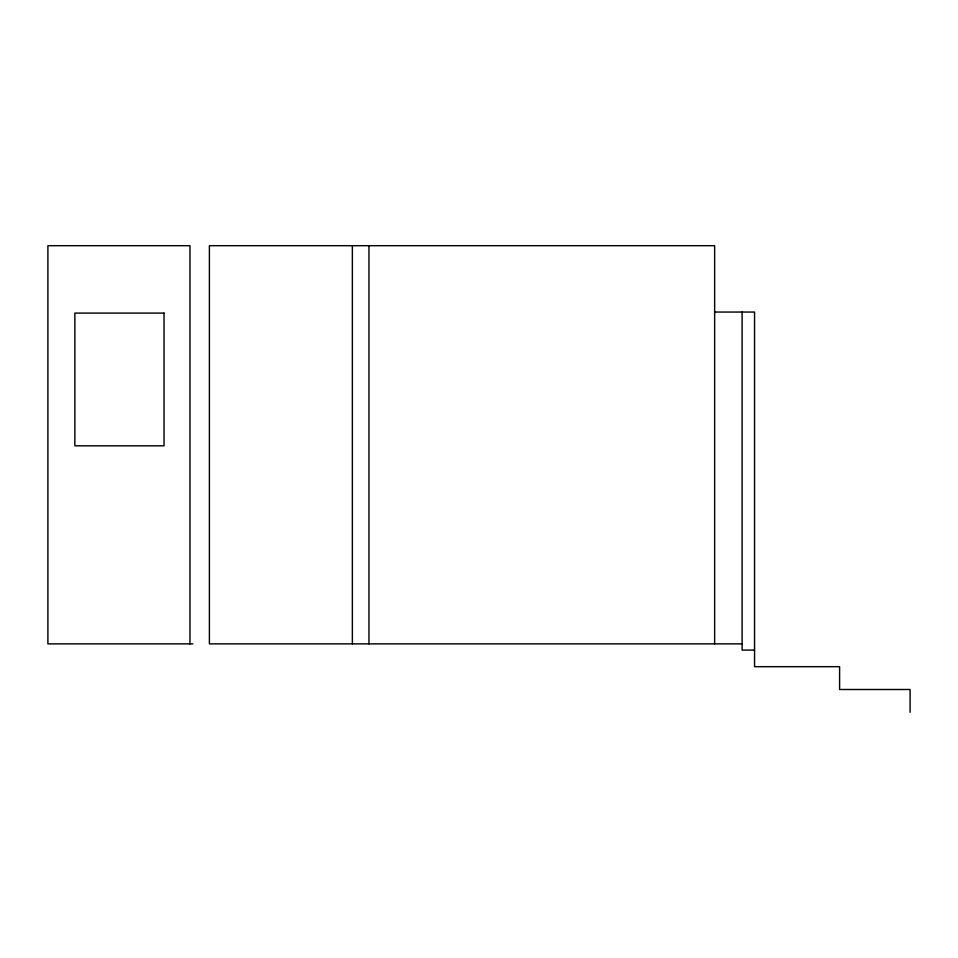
<?xml version="1.0" encoding="UTF-8"?>
<svg xmlns="http://www.w3.org/2000/svg" width="958" height="958" viewBox="0 0 958 958"><rect width="100%" height="100%" fill="white"/><g stroke="black" fill="none" stroke-linecap="round" stroke-linejoin="round"><path stroke-width="1.44" d="M714.644 312.057L754.557 312.057L754.557 666.684L839.591 666.684L839.591 689.497L910.1 689.497L910.1 712.309M192.809 643.872L47.9 643.872L47.9 245.691L189.959 245.691L189.959 643.872M742.115 643.872L209.395 643.872L209.395 245.691L714.644 245.691L714.644 643.872M754.557 650.087L742.115 650.087L742.115 312.057M368.962 245.691L368.962 643.872M352.364 245.691L352.364 643.872M164.034 313.098L74.856 313.098L74.856 445.817L164.034 445.817L164.034 313.098"/></g></svg>
